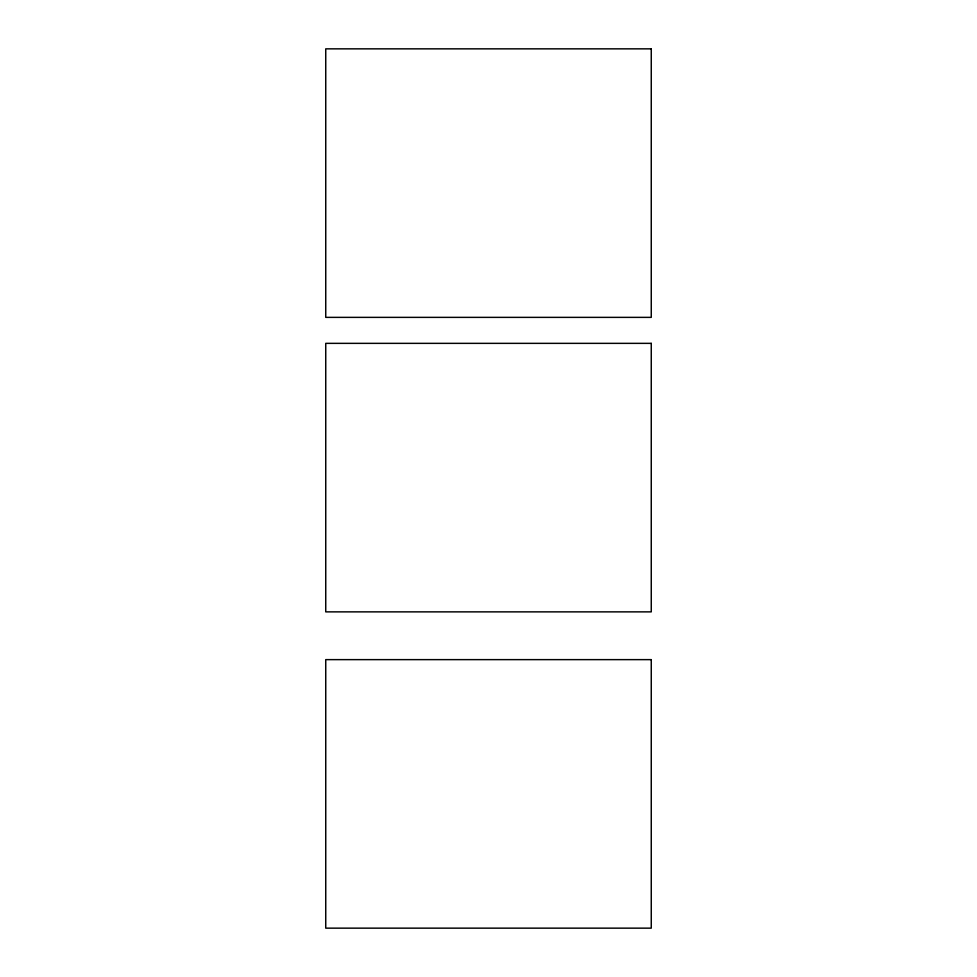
<?xml version="1.0" encoding="UTF-8"?>
<svg xmlns="http://www.w3.org/2000/svg" width="977" height="977" viewBox="0 0 977 977"><rect width="100%" height="100%" fill="white"/><g stroke="black" fill="none" stroke-linecap="round" stroke-linejoin="round"><path stroke-width="1.47" d="M651.256 48.85L325.744 48.85L325.744 317.366L651.256 317.366L651.256 48.85M651.256 343.354L325.744 343.354L325.744 611.871L651.256 611.871L651.256 343.354M651.256 659.634L325.744 659.634L325.744 928.15L651.256 928.15L651.256 659.634"/></g></svg>
